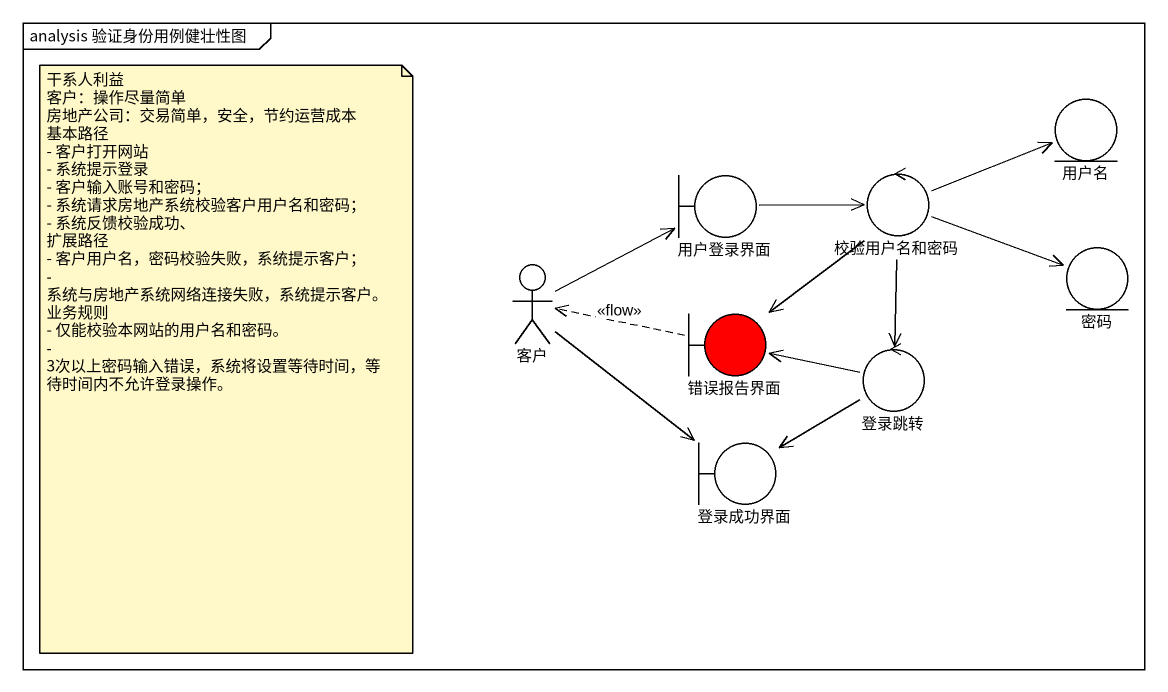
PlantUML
@startuml
mainframe analysis 验证身份用例健壮性图
entity 用户名
boundary 用户登录界面
control 校验用户名和密码
actor 客户
entity 密码
boundary 错误报告界面 #FF0000
control 登录跳转
boundary 登录成功界面
用户登录界面 -right-> 校验用户名和密码
校验用户名和密码 -right-> 用户名
校验用户名和密码 -right-> 密码
校验用户名和密码 --> 错误报告界面
校验用户名和密码 --> 登录跳转
客户 -right-> 用户登录界面
客户 --> 登录成功界面
错误报告界面 .left.> 客户 : <<flow>>
登录跳转 -left-> 错误报告界面
登录跳转 --> 登录成功界面
note as N1
  干系人利益
  客户：操作尽量简单
  房地产公司：交易简单，安全，节约运营成本
  基本路径
  - 客户打开网站
  - 系统提示登录
  - 客户输入账号和密码；
  - 系统请求房地产系统校验客户用户名和密码；
  - 系统反馈校验成功、
  扩展路径
  - 客户用户名，密码校验失败，系统提示客户；
  - 系统与房地产系统网络连接失败，系统提示客户。
  业务规则
  - 仅能校验本网站的用户名和密码。
  - 3次以上密码输入错误，系统将设置等待时间，等待时间内不允许登录操作。
end note
@enduml
